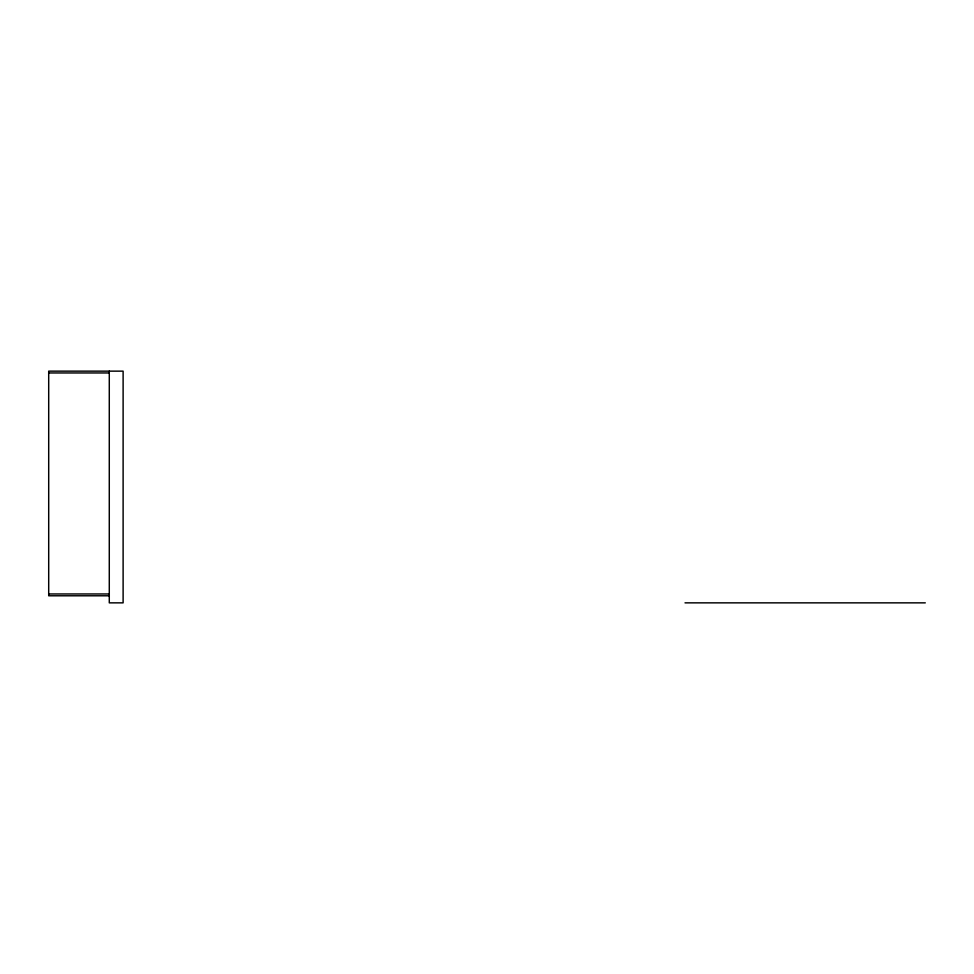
<?xml version="1.0" encoding="UTF-8"?>
<svg xmlns="http://www.w3.org/2000/svg" width="974" height="974" viewBox="0 0 974 974"><rect width="100%" height="100%" fill="white"/><g stroke="black" fill="none" stroke-linecap="round" stroke-linejoin="round"><path stroke-width="1.46" d="M48.7 372.957L109.283 372.957M48.7 593.97L109.283 593.97M109.283 595.784L48.7 595.784L48.7 371.143L123.114 371.143L123.114 602.857L109.283 602.857L109.283 371.143M685.014 602.857L925.3 602.857"/></g></svg>
